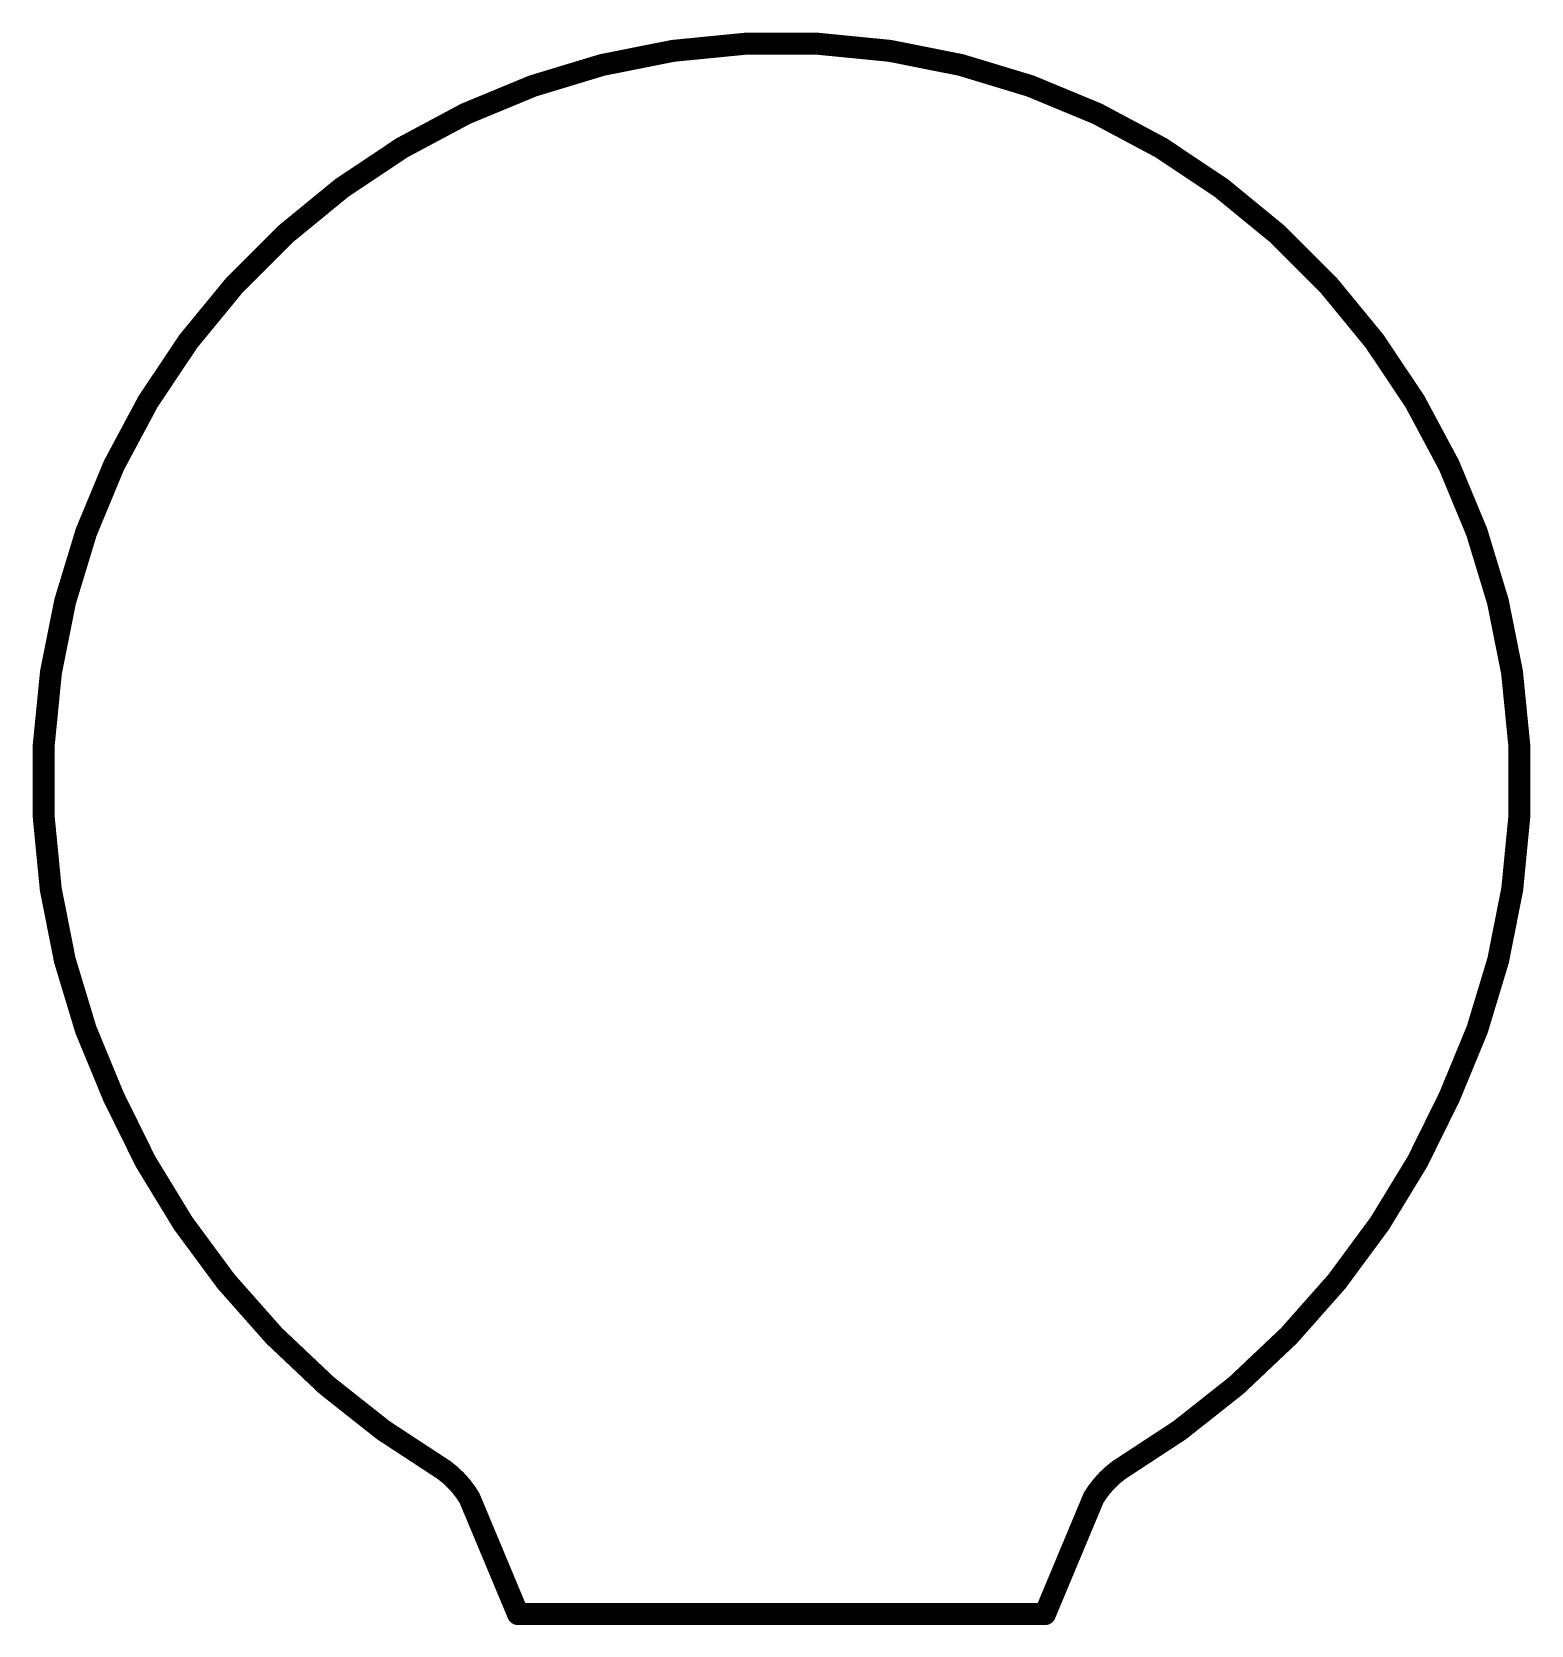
# Model space of a CAD drawing. Header units: millimetres. Extents: x 50 to 153, y 18 to 71.
# Drawn here: x 49.843 to 50.709, y 17.592 to 18.513 of the extents above.
import ezdxf

# ---------------------------------------------------------------- set-up
doc = ezdxf.new("R2010")
doc.units = ezdxf.units.MM
doc.layers.add('Mechanical26', color=56, linetype='Continuous')

msp = doc.modelspace()

# ---------------------------------------------------------------- linework, layer by layer
at = {"layer": 'Mechanical26', "const_width": 0.0127}
for points in [[(49.88974, 17.89749, -1.577368), (50.66161, 17.89749)], [(50.08072, 17.68171, -0.156448), (49.88973, 17.89749)], [(50.66161, 17.89748, -0.156447), (50.47063, 17.68171)], [(50.08072, 17.68171, -0.098959), (50.09542, 17.66556)], [(50.45593, 17.66556, -0.098959), (50.47063, 17.68171)]]:
    msp.add_lwpolyline(points, format="xyb", dxfattribs=at)
at = {"layer": 'Mechanical26', "const_width": 0.00635}
for points in [[(49.88656, 17.89749, 1), (49.89291, 17.89749, 1)], [(49.88656, 17.89749, 1), (49.89291, 17.89749, 1)], [(50.65844, 17.89749, 1), (50.66479, 17.89749, 1)], [(50.65844, 17.89748, 1), (50.66479, 17.89748, 1)], [(50.07755, 17.68171, 1), (50.0839, 17.68171, 1)], [(50.07755, 17.68171, 1), (50.0839, 17.68171, 1)], [(50.46745, 17.68171, 1), (50.4738, 17.68171, 1)], [(50.46745, 17.68171, 1), (50.4738, 17.68171, 1)], [(50.09224, 17.66556, 1), (50.09859, 17.66556, 1)], [(50.09224, 17.66556, 1), (50.09859, 17.66556, 1)], [(50.45275, 17.66556, 1), (50.4591, 17.66556, 1)], [(50.45275, 17.66556, 1), (50.4591, 17.66556, 1)], [(50.12029, 17.59846, 1), (50.12664, 17.59846, 1)], [(50.12029, 17.59846, 1), (50.12664, 17.59846, 1)], [(50.4247, 17.59846, 1), (50.43105, 17.59846, 1)], [(50.4247, 17.59846, 1), (50.43105, 17.59846, 1)]]:
    msp.add_lwpolyline(points, format="xyb", close=True, dxfattribs=at)
at = {"layer": 'Mechanical26', "const_width": 0.0127}
for points in [[(50.09542, 17.66556), (50.12347, 17.59846)], [(50.42788, 17.59846), (50.45593, 17.66556)], [(50.12347, 17.59846), (50.42788, 17.59846)]]:
    msp.add_lwpolyline(points, dxfattribs=at)

doc.saveas('drawing.dxf')
